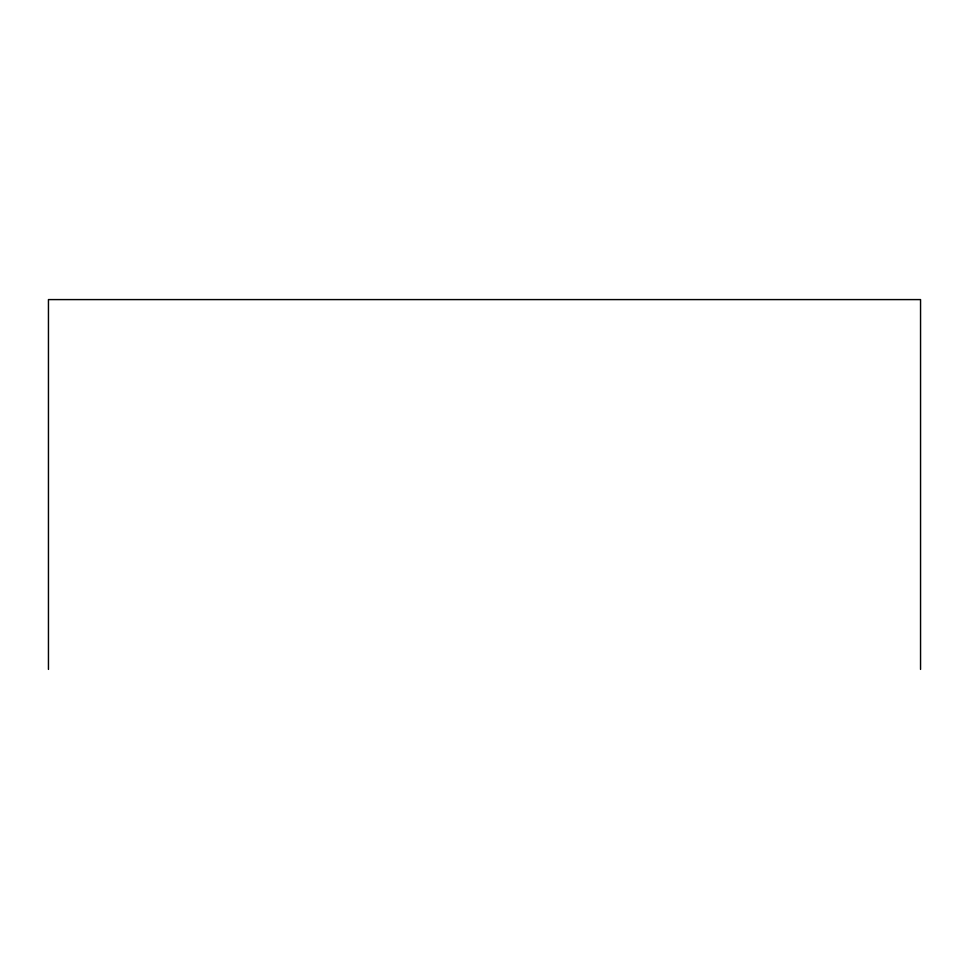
<?xml version="1.0" encoding="UTF-8"?>
<svg xmlns="http://www.w3.org/2000/svg" width="969" height="969" viewBox="0 0 969 969"><rect width="100%" height="100%" fill="white"/><g stroke="black" fill="none" stroke-linecap="round" stroke-linejoin="round"><path stroke-width="1.45" d="M920.55 669.409L920.55 299.591L48.45 299.591L48.45 669.409"/></g></svg>
